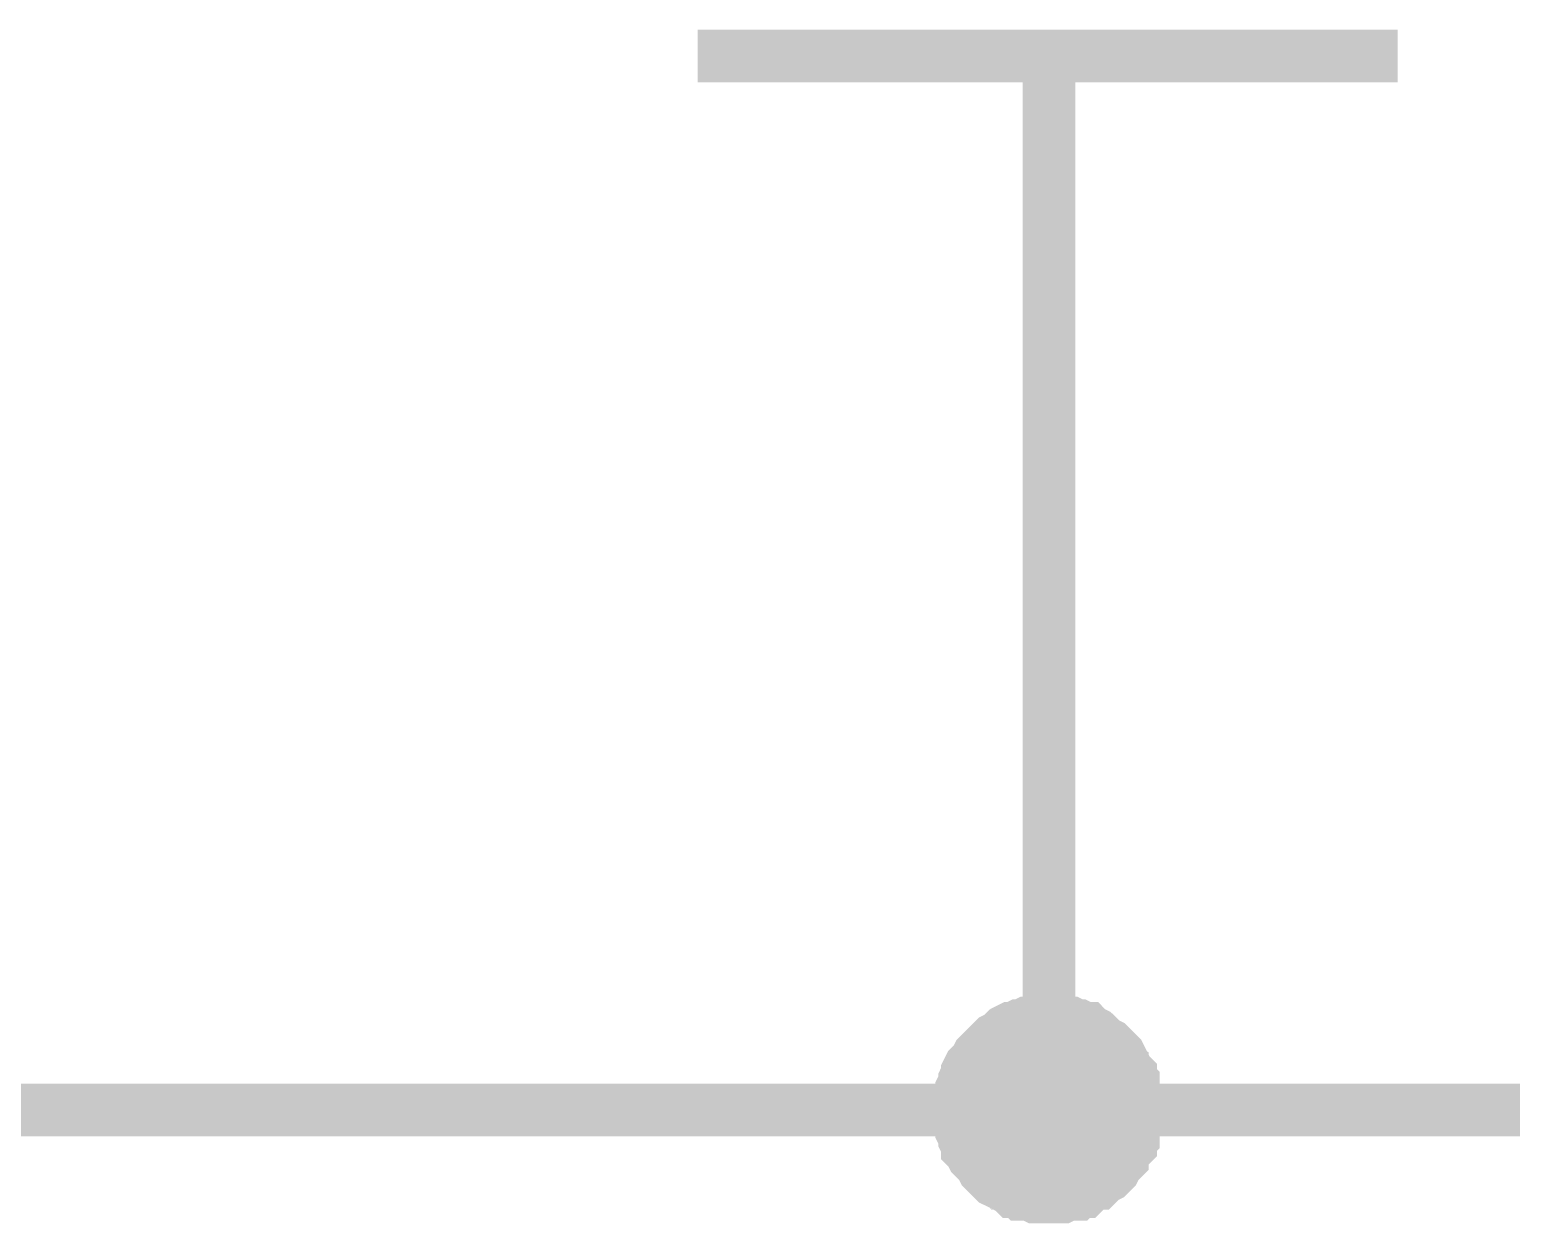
# Model space of a CAD drawing. Header units: millimetres. Extents: x 0 to 841, y 0 to 594.
# Drawn here: x 139.3 to 147.75, y 491.84 to 498.65 of the extents above; entities that cross this region are included whole.
import ezdxf

# ---------------------------------------------------------------- set-up
doc = ezdxf.new("R2010")
doc.units = ezdxf.units.MM
doc.layers.add('Sheet', color=255, linetype='Continuous')

msp = doc.modelspace()

# ---------------------------------------------------------------- linework, layer by layer
at = {"layer": 'Sheet', "const_width": 0.2997}
for points in [[(143.1066, 498.5002), (147.0974, 498.5002)], [(145.1098, 498.5002), (145.1098, 495.9993)], [(145.1098, 492.4888), (145.1098, 495.9993)], [(197.5791, 494.9896), (170.0944, 494.9896), (170.0944, 492.4888), (145.1098, 492.4888), (131.6004, 492.4888)], [(144.5973, 492.4888), (144.5973, 492.5198), (144.5973, 492.5354), (144.5973, 492.5664), (144.6129, 492.5975), (144.6129, 492.613), (144.6284, 492.6441), (144.6284, 492.6596), (144.6439, 492.6907), (144.6439, 492.7062), (144.6595, 492.7373), (144.675, 492.7528), (144.6905, 492.7684), (144.706, 492.7994), (144.7216, 492.815), (144.7371, 492.8305), (144.7526, 492.846), (144.7681, 492.8616), (144.7837, 492.8771), (144.7992, 492.8926), (144.8303, 492.9082), (144.8458, 492.9237), (144.8613, 492.9392), (144.8924, 492.9548), (144.9079, 492.9548), (144.939, 492.9703), (144.9545, 492.9703), (144.9855, 492.9858), (145.0011, 492.9858), (145.0321, 493.0014), (145.0632, 493.0014), (145.0787, 493.0014), (145.1098, 493.0014)], [(144.5973, 492.4888), (144.5973, 492.5198), (144.5973, 492.5354), (144.5973, 492.5664), (144.6129, 492.5975), (144.6129, 492.613), (144.6284, 492.6441), (144.6284, 492.6596), (144.6439, 492.6907), (144.6439, 492.7062), (144.6595, 492.7373), (144.675, 492.7528), (144.6905, 492.7684), (144.706, 492.7994), (144.7216, 492.815), (144.7371, 492.8305), (144.7526, 492.846), (144.7681, 492.8616), (144.7837, 492.8771), (144.7992, 492.8926), (144.8303, 492.9082), (144.8458, 492.9237), (144.8613, 492.9392), (144.8924, 492.9548), (144.9079, 492.9548), (144.939, 492.9703), (144.9545, 492.9703), (144.9855, 492.9858), (145.0011, 492.9858), (145.0321, 493.0014), (145.0632, 493.0014), (145.0787, 493.0014), (145.1098, 493.0014)], [(144.5973, 492.4888), (144.5973, 492.5198), (144.5973, 492.5354), (144.5973, 492.5664), (144.6129, 492.5975), (144.6129, 492.613), (144.6284, 492.6441), (144.6284, 492.6596), (144.6439, 492.6907), (144.6439, 492.7062), (144.6595, 492.7373), (144.675, 492.7528), (144.6905, 492.7684), (144.706, 492.7994), (144.7216, 492.815), (144.7371, 492.8305), (144.7526, 492.846), (144.7681, 492.8616), (144.7837, 492.8771), (144.7992, 492.8926), (144.8303, 492.9082), (144.8458, 492.9237), (144.8613, 492.9392), (144.8924, 492.9548), (144.9079, 492.9548), (144.939, 492.9703), (144.9545, 492.9703), (144.9855, 492.9858), (145.0011, 492.9858), (145.0321, 493.0014), (145.0632, 493.0014), (145.0787, 493.0014), (145.1098, 493.0014)], [(144.5973, 492.4888), (144.5973, 492.5198), (144.5973, 492.5354), (144.5973, 492.5664), (144.6129, 492.5975), (144.6129, 492.613), (144.6284, 492.6441), (144.6284, 492.6596), (144.6439, 492.6907), (144.6439, 492.7062), (144.6595, 492.7373), (144.675, 492.7528), (144.6905, 492.7684), (144.706, 492.7994), (144.7216, 492.815), (144.7371, 492.8305), (144.7526, 492.846), (144.7681, 492.8616), (144.7837, 492.8771), (144.7992, 492.8926), (144.8303, 492.9082), (144.8458, 492.9237), (144.8613, 492.9392), (144.8924, 492.9548), (144.9079, 492.9548), (144.939, 492.9703), (144.9545, 492.9703), (144.9855, 492.9858), (145.0011, 492.9858), (145.0321, 493.0014), (145.0632, 493.0014), (145.0787, 493.0014), (145.1098, 493.0014)], [(144.5973, 492.4888), (144.5973, 492.5198), (144.5973, 492.5354), (144.5973, 492.5664), (144.6129, 492.5975), (144.6129, 492.613), (144.6284, 492.6441), (144.6284, 492.6596), (144.6439, 492.6907), (144.6439, 492.7062), (144.6595, 492.7373), (144.675, 492.7528), (144.6905, 492.7684), (144.706, 492.7994), (144.7216, 492.815), (144.7371, 492.8305), (144.7526, 492.846), (144.7681, 492.8616), (144.7837, 492.8771), (144.7992, 492.8926), (144.8303, 492.9082), (144.8458, 492.9237), (144.8613, 492.9392), (144.8924, 492.9548), (144.9079, 492.9548), (144.939, 492.9703), (144.9545, 492.9703), (144.9855, 492.9858), (145.0011, 492.9858), (145.0321, 493.0014), (145.0632, 493.0014), (145.0787, 493.0014), (145.1098, 493.0014)], [(144.5973, 492.4888), (144.5973, 492.5198), (144.5973, 492.5354), (144.5973, 492.5664), (144.6129, 492.5975), (144.6129, 492.613), (144.6284, 492.6441), (144.6284, 492.6596), (144.6439, 492.6907), (144.6439, 492.7062), (144.6595, 492.7373), (144.675, 492.7528), (144.6905, 492.7684), (144.706, 492.7994), (144.7216, 492.815), (144.7371, 492.8305), (144.7526, 492.846), (144.7681, 492.8616), (144.7837, 492.8771), (144.7992, 492.8926), (144.8303, 492.9082), (144.8458, 492.9237), (144.8613, 492.9392), (144.8924, 492.9548), (144.9079, 492.9548), (144.939, 492.9703), (144.9545, 492.9703), (144.9855, 492.9858), (145.0011, 492.9858), (145.0321, 493.0014), (145.0632, 493.0014), (145.0787, 493.0014), (145.1098, 493.0014)], [(144.5973, 492.4888), (144.5973, 492.5198), (144.5973, 492.5354), (144.5973, 492.5664), (144.6129, 492.5975), (144.6129, 492.613), (144.6284, 492.6441), (144.6284, 492.6596), (144.6439, 492.6907), (144.6439, 492.7062), (144.6595, 492.7373), (144.675, 492.7528), (144.6905, 492.7684), (144.706, 492.7994), (144.7216, 492.815), (144.7371, 492.8305), (144.7526, 492.846), (144.7681, 492.8616), (144.7837, 492.8771), (144.7992, 492.8926), (144.8303, 492.9082), (144.8458, 492.9237), (144.8613, 492.9392), (144.8924, 492.9548), (144.9079, 492.9548), (144.939, 492.9703), (144.9545, 492.9703), (144.9855, 492.9858), (145.0011, 492.9858), (145.0321, 493.0014), (145.0632, 493.0014), (145.0787, 493.0014), (145.1098, 493.0014)], [(144.5973, 492.4888), (144.5973, 492.5198), (144.5973, 492.5354), (144.5973, 492.5664), (144.6129, 492.5975), (144.6129, 492.613), (144.6284, 492.6441), (144.6284, 492.6596), (144.6439, 492.6907), (144.6439, 492.7062), (144.6595, 492.7373), (144.675, 492.7528), (144.6905, 492.7684), (144.706, 492.7994), (144.7216, 492.815), (144.7371, 492.8305), (144.7526, 492.846), (144.7681, 492.8616), (144.7837, 492.8771), (144.7992, 492.8926), (144.8303, 492.9082), (144.8458, 492.9237), (144.8613, 492.9392), (144.8924, 492.9548), (144.9079, 492.9548), (144.939, 492.9703), (144.9545, 492.9703), (144.9855, 492.9858), (145.0011, 492.9858), (145.0321, 493.0014), (145.0632, 493.0014), (145.0787, 493.0014), (145.1098, 493.0014)], [(145.1098, 493.0014), (145.1098, 493.0014)], [(145.1098, 493.0014), (145.1408, 493.0014), (145.1564, 493.0014), (145.1874, 493.0014), (145.2185, 492.9858), (145.234, 492.9858), (145.265, 492.9703), (145.2806, 492.9703), (145.3116, 492.9548), (145.3272, 492.9548), (145.3427, 492.9392), (145.3737, 492.9237), (145.3893, 492.9082), (145.4048, 492.8926), (145.4203, 492.8771), (145.4514, 492.8616), (145.4669, 492.846), (145.4824, 492.8305), (145.498, 492.815), (145.5135, 492.7994), (145.529, 492.7684), (145.529, 492.7528), (145.5446, 492.7373), (145.5601, 492.7062), (145.5756, 492.6907), (145.5756, 492.6596), (145.5911, 492.6441), (145.5911, 492.613), (145.5911, 492.5975), (145.6067, 492.5664), (145.6067, 492.5354), (145.6067, 492.5198), (145.6067, 492.4888)], [(145.1098, 493.0014), (145.1098, 493.0014)], [(145.1098, 493.0014), (145.1408, 493.0014), (145.1564, 493.0014), (145.1874, 493.0014), (145.2185, 492.9858), (145.234, 492.9858), (145.265, 492.9703), (145.2806, 492.9703), (145.3116, 492.9548), (145.3272, 492.9548), (145.3427, 492.9392), (145.3737, 492.9237), (145.3893, 492.9082), (145.4048, 492.8926), (145.4203, 492.8771), (145.4514, 492.8616), (145.4669, 492.846), (145.4824, 492.8305), (145.498, 492.815), (145.5135, 492.7994), (145.529, 492.7684), (145.529, 492.7528), (145.5446, 492.7373), (145.5601, 492.7062), (145.5756, 492.6907), (145.5756, 492.6596), (145.5911, 492.6441), (145.5911, 492.613), (145.5911, 492.5975), (145.6067, 492.5664), (145.6067, 492.5354), (145.6067, 492.5198), (145.6067, 492.4888)], [(145.1098, 493.0014), (145.1098, 493.0014)], [(145.1098, 493.0014), (145.1408, 493.0014), (145.1564, 493.0014), (145.1874, 493.0014), (145.2185, 492.9858), (145.234, 492.9858), (145.265, 492.9703), (145.2806, 492.9703), (145.3116, 492.9548), (145.3272, 492.9548), (145.3427, 492.9392), (145.3737, 492.9237), (145.3893, 492.9082), (145.4048, 492.8926), (145.4203, 492.8771), (145.4514, 492.8616), (145.4669, 492.846), (145.4824, 492.8305), (145.498, 492.815), (145.5135, 492.7994), (145.529, 492.7684), (145.529, 492.7528), (145.5446, 492.7373), (145.5601, 492.7062), (145.5756, 492.6907), (145.5756, 492.6596), (145.5911, 492.6441), (145.5911, 492.613), (145.5911, 492.5975), (145.6067, 492.5664), (145.6067, 492.5354), (145.6067, 492.5198), (145.6067, 492.4888)], [(145.1098, 493.0014), (145.1098, 493.0014)], [(145.1098, 493.0014), (145.1408, 493.0014), (145.1564, 493.0014), (145.1874, 493.0014), (145.2185, 492.9858), (145.234, 492.9858), (145.265, 492.9703), (145.2806, 492.9703), (145.3116, 492.9548), (145.3272, 492.9548), (145.3427, 492.9392), (145.3737, 492.9237), (145.3893, 492.9082), (145.4048, 492.8926), (145.4203, 492.8771), (145.4514, 492.8616), (145.4669, 492.846), (145.4824, 492.8305), (145.498, 492.815), (145.5135, 492.7994), (145.529, 492.7684), (145.529, 492.7528), (145.5446, 492.7373), (145.5601, 492.7062), (145.5756, 492.6907), (145.5756, 492.6596), (145.5911, 492.6441), (145.5911, 492.613), (145.5911, 492.5975), (145.6067, 492.5664), (145.6067, 492.5354), (145.6067, 492.5198), (145.6067, 492.4888)], [(145.1098, 493.0014), (145.1098, 493.0014)], [(145.1098, 493.0014), (145.1408, 493.0014), (145.1564, 493.0014), (145.1874, 493.0014), (145.2185, 492.9858), (145.234, 492.9858), (145.265, 492.9703), (145.2806, 492.9703), (145.3116, 492.9548), (145.3272, 492.9548), (145.3427, 492.9392), (145.3737, 492.9237), (145.3893, 492.9082), (145.4048, 492.8926), (145.4203, 492.8771), (145.4514, 492.8616), (145.4669, 492.846), (145.4824, 492.8305), (145.498, 492.815), (145.5135, 492.7994), (145.529, 492.7684), (145.529, 492.7528), (145.5446, 492.7373), (145.5601, 492.7062), (145.5756, 492.6907), (145.5756, 492.6596), (145.5911, 492.6441), (145.5911, 492.613), (145.5911, 492.5975), (145.6067, 492.5664), (145.6067, 492.5354), (145.6067, 492.5198), (145.6067, 492.4888)], [(145.1098, 493.0014), (145.1098, 493.0014)], [(145.1098, 493.0014), (145.1408, 493.0014), (145.1564, 493.0014), (145.1874, 493.0014), (145.2185, 492.9858), (145.234, 492.9858), (145.265, 492.9703), (145.2806, 492.9703), (145.3116, 492.9548), (145.3272, 492.9548), (145.3427, 492.9392), (145.3737, 492.9237), (145.3893, 492.9082), (145.4048, 492.8926), (145.4203, 492.8771), (145.4514, 492.8616), (145.4669, 492.846), (145.4824, 492.8305), (145.498, 492.815), (145.5135, 492.7994), (145.529, 492.7684), (145.529, 492.7528), (145.5446, 492.7373), (145.5601, 492.7062), (145.5756, 492.6907), (145.5756, 492.6596), (145.5911, 492.6441), (145.5911, 492.613), (145.5911, 492.5975), (145.6067, 492.5664), (145.6067, 492.5354), (145.6067, 492.5198), (145.6067, 492.4888)], [(145.1098, 493.0014), (145.1098, 493.0014)], [(145.1098, 493.0014), (145.1408, 493.0014), (145.1564, 493.0014), (145.1874, 493.0014), (145.2185, 492.9858), (145.234, 492.9858), (145.265, 492.9703), (145.2806, 492.9703), (145.3116, 492.9548), (145.3272, 492.9548), (145.3427, 492.9392), (145.3737, 492.9237), (145.3893, 492.9082), (145.4048, 492.8926), (145.4203, 492.8771), (145.4514, 492.8616), (145.4669, 492.846), (145.4824, 492.8305), (145.498, 492.815), (145.5135, 492.7994), (145.529, 492.7684), (145.529, 492.7528), (145.5446, 492.7373), (145.5601, 492.7062), (145.5756, 492.6907), (145.5756, 492.6596), (145.5911, 492.6441), (145.5911, 492.613), (145.5911, 492.5975), (145.6067, 492.5664), (145.6067, 492.5354), (145.6067, 492.5198), (145.6067, 492.4888)], [(145.1098, 493.0014), (145.1098, 493.0014)], [(145.1098, 493.0014), (145.1408, 493.0014), (145.1564, 493.0014), (145.1874, 493.0014), (145.2185, 492.9858), (145.234, 492.9858), (145.265, 492.9703), (145.2806, 492.9703), (145.3116, 492.9548), (145.3272, 492.9548), (145.3427, 492.9392), (145.3737, 492.9237), (145.3893, 492.9082), (145.4048, 492.8926), (145.4203, 492.8771), (145.4514, 492.8616), (145.4669, 492.846), (145.4824, 492.8305), (145.498, 492.815), (145.5135, 492.7994), (145.529, 492.7684), (145.529, 492.7528), (145.5446, 492.7373), (145.5601, 492.7062), (145.5756, 492.6907), (145.5756, 492.6596), (145.5911, 492.6441), (145.5911, 492.613), (145.5911, 492.5975), (145.6067, 492.5664), (145.6067, 492.5354), (145.6067, 492.5198), (145.6067, 492.4888)], [(145.1098, 491.9917), (145.0787, 491.9917), (145.0632, 491.9917), (145.0321, 491.9917), (145.0011, 492.0072), (144.9855, 492.0072), (144.9545, 492.0072), (144.939, 492.0228), (144.9079, 492.0228), (144.8924, 492.0383), (144.8613, 492.0538), (144.8458, 492.0694), (144.8303, 492.0694), (144.7992, 492.0849), (144.7837, 492.1004), (144.7681, 492.116), (144.7526, 492.1315), (144.7371, 492.147), (144.7216, 492.1781), (144.706, 492.1936), (144.6905, 492.2092), (144.675, 492.2247), (144.6595, 492.2558), (144.6439, 492.2713), (144.6439, 492.2868), (144.6284, 492.3179), (144.6284, 492.3334), (144.6129, 492.3645), (144.6129, 492.38), (144.5973, 492.4111), (144.5973, 492.4422), (144.5973, 492.4577), (144.5973, 492.4888)], [(144.5973, 492.4888), (144.5973, 492.4888)], [(145.1098, 491.9917), (145.0787, 491.9917), (145.0632, 491.9917), (145.0321, 491.9917), (145.0011, 492.0072), (144.9855, 492.0072), (144.9545, 492.0072), (144.939, 492.0228), (144.9079, 492.0228), (144.8924, 492.0383), (144.8613, 492.0538), (144.8458, 492.0694), (144.8303, 492.0694), (144.7992, 492.0849), (144.7837, 492.1004), (144.7681, 492.116), (144.7526, 492.1315), (144.7371, 492.147), (144.7216, 492.1781), (144.706, 492.1936), (144.6905, 492.2092), (144.675, 492.2247), (144.6595, 492.2558), (144.6439, 492.2713), (144.6439, 492.2868), (144.6284, 492.3179), (144.6284, 492.3334), (144.6129, 492.3645), (144.6129, 492.38), (144.5973, 492.4111), (144.5973, 492.4422), (144.5973, 492.4577), (144.5973, 492.4888)], [(144.5973, 492.4888), (144.5973, 492.4888)], [(145.1098, 491.9917), (145.0787, 491.9917), (145.0632, 491.9917), (145.0321, 491.9917), (145.0011, 492.0072), (144.9855, 492.0072), (144.9545, 492.0072), (144.939, 492.0228), (144.9079, 492.0228), (144.8924, 492.0383), (144.8613, 492.0538), (144.8458, 492.0694), (144.8303, 492.0694), (144.7992, 492.0849), (144.7837, 492.1004), (144.7681, 492.116), (144.7526, 492.1315), (144.7371, 492.147), (144.7216, 492.1781), (144.706, 492.1936), (144.6905, 492.2092), (144.675, 492.2247), (144.6595, 492.2558), (144.6439, 492.2713), (144.6439, 492.2868), (144.6284, 492.3179), (144.6284, 492.3334), (144.6129, 492.3645), (144.6129, 492.38), (144.5973, 492.4111), (144.5973, 492.4422), (144.5973, 492.4577), (144.5973, 492.4888)], [(144.5973, 492.4888), (144.5973, 492.4888)], [(145.1098, 491.9917), (145.0787, 491.9917), (145.0632, 491.9917), (145.0321, 491.9917), (145.0011, 492.0072), (144.9855, 492.0072), (144.9545, 492.0072), (144.939, 492.0228), (144.9079, 492.0228), (144.8924, 492.0383), (144.8613, 492.0538), (144.8458, 492.0694), (144.8303, 492.0694), (144.7992, 492.0849), (144.7837, 492.1004), (144.7681, 492.116), (144.7526, 492.1315), (144.7371, 492.147), (144.7216, 492.1781), (144.706, 492.1936), (144.6905, 492.2092), (144.675, 492.2247), (144.6595, 492.2558), (144.6439, 492.2713), (144.6439, 492.2868), (144.6284, 492.3179), (144.6284, 492.3334), (144.6129, 492.3645), (144.6129, 492.38), (144.5973, 492.4111), (144.5973, 492.4422), (144.5973, 492.4577), (144.5973, 492.4888)], [(144.5973, 492.4888), (144.5973, 492.4888)], [(145.1098, 491.9917), (145.0787, 491.9917), (145.0632, 491.9917), (145.0321, 491.9917), (145.0011, 492.0072), (144.9855, 492.0072), (144.9545, 492.0072), (144.939, 492.0228), (144.9079, 492.0228), (144.8924, 492.0383), (144.8613, 492.0538), (144.8458, 492.0694), (144.8303, 492.0694), (144.7992, 492.0849), (144.7837, 492.1004), (144.7681, 492.116), (144.7526, 492.1315), (144.7371, 492.147), (144.7216, 492.1781), (144.706, 492.1936), (144.6905, 492.2092), (144.675, 492.2247), (144.6595, 492.2558), (144.6439, 492.2713), (144.6439, 492.2868), (144.6284, 492.3179), (144.6284, 492.3334), (144.6129, 492.3645), (144.6129, 492.38), (144.5973, 492.4111), (144.5973, 492.4422), (144.5973, 492.4577), (144.5973, 492.4888)], [(144.5973, 492.4888), (144.5973, 492.4888)], [(145.1098, 491.9917), (145.0787, 491.9917), (145.0632, 491.9917), (145.0321, 491.9917), (145.0011, 492.0072), (144.9855, 492.0072), (144.9545, 492.0072), (144.939, 492.0228), (144.9079, 492.0228), (144.8924, 492.0383), (144.8613, 492.0538), (144.8458, 492.0694), (144.8303, 492.0694), (144.7992, 492.0849), (144.7837, 492.1004), (144.7681, 492.116), (144.7526, 492.1315), (144.7371, 492.147), (144.7216, 492.1781), (144.706, 492.1936), (144.6905, 492.2092), (144.675, 492.2247), (144.6595, 492.2558), (144.6439, 492.2713), (144.6439, 492.2868), (144.6284, 492.3179), (144.6284, 492.3334), (144.6129, 492.3645), (144.6129, 492.38), (144.5973, 492.4111), (144.5973, 492.4422), (144.5973, 492.4577), (144.5973, 492.4888)], [(144.5973, 492.4888), (144.5973, 492.4888)], [(145.1098, 491.9917), (145.0787, 491.9917), (145.0632, 491.9917), (145.0321, 491.9917), (145.0011, 492.0072), (144.9855, 492.0072), (144.9545, 492.0072), (144.939, 492.0228), (144.9079, 492.0228), (144.8924, 492.0383), (144.8613, 492.0538), (144.8458, 492.0694), (144.8303, 492.0694), (144.7992, 492.0849), (144.7837, 492.1004), (144.7681, 492.116), (144.7526, 492.1315), (144.7371, 492.147), (144.7216, 492.1781), (144.706, 492.1936), (144.6905, 492.2092), (144.675, 492.2247), (144.6595, 492.2558), (144.6439, 492.2713), (144.6439, 492.2868), (144.6284, 492.3179), (144.6284, 492.3334), (144.6129, 492.3645), (144.6129, 492.38), (144.5973, 492.4111), (144.5973, 492.4422), (144.5973, 492.4577), (144.5973, 492.4888)], [(144.5973, 492.4888), (144.5973, 492.4888)], [(145.1098, 491.9917), (145.0787, 491.9917), (145.0632, 491.9917), (145.0321, 491.9917), (145.0011, 492.0072), (144.9855, 492.0072), (144.9545, 492.0072), (144.939, 492.0228), (144.9079, 492.0228), (144.8924, 492.0383), (144.8613, 492.0538), (144.8458, 492.0694), (144.8303, 492.0694), (144.7992, 492.0849), (144.7837, 492.1004), (144.7681, 492.116), (144.7526, 492.1315), (144.7371, 492.147), (144.7216, 492.1781), (144.706, 492.1936), (144.6905, 492.2092), (144.675, 492.2247), (144.6595, 492.2558), (144.6439, 492.2713), (144.6439, 492.2868), (144.6284, 492.3179), (144.6284, 492.3334), (144.6129, 492.3645), (144.6129, 492.38), (144.5973, 492.4111), (144.5973, 492.4422), (144.5973, 492.4577), (144.5973, 492.4888)], [(144.5973, 492.4888), (144.5973, 492.4888)], [(145.6067, 492.4888), (145.6067, 492.4577), (145.6067, 492.4422), (145.6067, 492.4111), (145.5911, 492.38), (145.5911, 492.3645), (145.5911, 492.3334), (145.5756, 492.3179), (145.5756, 492.2868), (145.5601, 492.2713), (145.5446, 492.2558), (145.529, 492.2247), (145.529, 492.2092), (145.5135, 492.1936), (145.498, 492.1781), (145.4824, 492.147), (145.4669, 492.1315), (145.4514, 492.116), (145.4203, 492.1004), (145.4048, 492.0849), (145.3893, 492.0694), (145.3737, 492.0694), (145.3427, 492.0538), (145.3272, 492.0383), (145.3116, 492.0228), (145.2806, 492.0228), (145.265, 492.0072), (145.234, 492.0072), (145.2185, 492.0072), (145.1874, 491.9917), (145.1564, 491.9917), (145.1408, 491.9917), (145.1098, 491.9917)], [(145.6067, 492.4888), (145.6067, 492.4577), (145.6067, 492.4422), (145.6067, 492.4111), (145.5911, 492.38), (145.5911, 492.3645), (145.5911, 492.3334), (145.5756, 492.3179), (145.5756, 492.2868), (145.5601, 492.2713), (145.5446, 492.2558), (145.529, 492.2247), (145.529, 492.2092), (145.5135, 492.1936), (145.498, 492.1781), (145.4824, 492.147), (145.4669, 492.1315), (145.4514, 492.116), (145.4203, 492.1004), (145.4048, 492.0849), (145.3893, 492.0694), (145.3737, 492.0694), (145.3427, 492.0538), (145.3272, 492.0383), (145.3116, 492.0228), (145.2806, 492.0228), (145.265, 492.0072), (145.234, 492.0072), (145.2185, 492.0072), (145.1874, 491.9917), (145.1564, 491.9917), (145.1408, 491.9917), (145.1098, 491.9917)], [(145.6067, 492.4888), (145.6067, 492.4577), (145.6067, 492.4422), (145.6067, 492.4111), (145.5911, 492.38), (145.5911, 492.3645), (145.5911, 492.3334), (145.5756, 492.3179), (145.5756, 492.2868), (145.5601, 492.2713), (145.5446, 492.2558), (145.529, 492.2247), (145.529, 492.2092), (145.5135, 492.1936), (145.498, 492.1781), (145.4824, 492.147), (145.4669, 492.1315), (145.4514, 492.116), (145.4203, 492.1004), (145.4048, 492.0849), (145.3893, 492.0694), (145.3737, 492.0694), (145.3427, 492.0538), (145.3272, 492.0383), (145.3116, 492.0228), (145.2806, 492.0228), (145.265, 492.0072), (145.234, 492.0072), (145.2185, 492.0072), (145.1874, 491.9917), (145.1564, 491.9917), (145.1408, 491.9917), (145.1098, 491.9917)], [(145.6067, 492.4888), (145.6067, 492.4577), (145.6067, 492.4422), (145.6067, 492.4111), (145.5911, 492.38), (145.5911, 492.3645), (145.5911, 492.3334), (145.5756, 492.3179), (145.5756, 492.2868), (145.5601, 492.2713), (145.5446, 492.2558), (145.529, 492.2247), (145.529, 492.2092), (145.5135, 492.1936), (145.498, 492.1781), (145.4824, 492.147), (145.4669, 492.1315), (145.4514, 492.116), (145.4203, 492.1004), (145.4048, 492.0849), (145.3893, 492.0694), (145.3737, 492.0694), (145.3427, 492.0538), (145.3272, 492.0383), (145.3116, 492.0228), (145.2806, 492.0228), (145.265, 492.0072), (145.234, 492.0072), (145.2185, 492.0072), (145.1874, 491.9917), (145.1564, 491.9917), (145.1408, 491.9917), (145.1098, 491.9917)], [(145.6067, 492.4888), (145.6067, 492.4577), (145.6067, 492.4422), (145.6067, 492.4111), (145.5911, 492.38), (145.5911, 492.3645), (145.5911, 492.3334), (145.5756, 492.3179), (145.5756, 492.2868), (145.5601, 492.2713), (145.5446, 492.2558), (145.529, 492.2247), (145.529, 492.2092), (145.5135, 492.1936), (145.498, 492.1781), (145.4824, 492.147), (145.4669, 492.1315), (145.4514, 492.116), (145.4203, 492.1004), (145.4048, 492.0849), (145.3893, 492.0694), (145.3737, 492.0694), (145.3427, 492.0538), (145.3272, 492.0383), (145.3116, 492.0228), (145.2806, 492.0228), (145.265, 492.0072), (145.234, 492.0072), (145.2185, 492.0072), (145.1874, 491.9917), (145.1564, 491.9917), (145.1408, 491.9917), (145.1098, 491.9917)], [(145.6067, 492.4888), (145.6067, 492.4577), (145.6067, 492.4422), (145.6067, 492.4111), (145.5911, 492.38), (145.5911, 492.3645), (145.5911, 492.3334), (145.5756, 492.3179), (145.5756, 492.2868), (145.5601, 492.2713), (145.5446, 492.2558), (145.529, 492.2247), (145.529, 492.2092), (145.5135, 492.1936), (145.498, 492.1781), (145.4824, 492.147), (145.4669, 492.1315), (145.4514, 492.116), (145.4203, 492.1004), (145.4048, 492.0849), (145.3893, 492.0694), (145.3737, 492.0694), (145.3427, 492.0538), (145.3272, 492.0383), (145.3116, 492.0228), (145.2806, 492.0228), (145.265, 492.0072), (145.234, 492.0072), (145.2185, 492.0072), (145.1874, 491.9917), (145.1564, 491.9917), (145.1408, 491.9917), (145.1098, 491.9917)], [(145.6067, 492.4888), (145.6067, 492.4577), (145.6067, 492.4422), (145.6067, 492.4111), (145.5911, 492.38), (145.5911, 492.3645), (145.5911, 492.3334), (145.5756, 492.3179), (145.5756, 492.2868), (145.5601, 492.2713), (145.5446, 492.2558), (145.529, 492.2247), (145.529, 492.2092), (145.5135, 492.1936), (145.498, 492.1781), (145.4824, 492.147), (145.4669, 492.1315), (145.4514, 492.116), (145.4203, 492.1004), (145.4048, 492.0849), (145.3893, 492.0694), (145.3737, 492.0694), (145.3427, 492.0538), (145.3272, 492.0383), (145.3116, 492.0228), (145.2806, 492.0228), (145.265, 492.0072), (145.234, 492.0072), (145.2185, 492.0072), (145.1874, 491.9917), (145.1564, 491.9917), (145.1408, 491.9917), (145.1098, 491.9917)], [(145.6067, 492.4888), (145.6067, 492.4577), (145.6067, 492.4422), (145.6067, 492.4111), (145.5911, 492.38), (145.5911, 492.3645), (145.5911, 492.3334), (145.5756, 492.3179), (145.5756, 492.2868), (145.5601, 492.2713), (145.5446, 492.2558), (145.529, 492.2247), (145.529, 492.2092), (145.5135, 492.1936), (145.498, 492.1781), (145.4824, 492.147), (145.4669, 492.1315), (145.4514, 492.116), (145.4203, 492.1004), (145.4048, 492.0849), (145.3893, 492.0694), (145.3737, 492.0694), (145.3427, 492.0538), (145.3272, 492.0383), (145.3116, 492.0228), (145.2806, 492.0228), (145.265, 492.0072), (145.234, 492.0072), (145.2185, 492.0072), (145.1874, 491.9917), (145.1564, 491.9917), (145.1408, 491.9917), (145.1098, 491.9917)], [(145.6067, 492.4888), (145.6067, 492.4888), (145.6067, 492.4888), (145.6067, 492.4888), (145.6067, 492.4888), (145.6067, 492.4888), (145.6067, 492.4888), (145.6067, 492.4888), (145.6067, 492.4888), (145.6067, 492.4888), (145.6067, 492.4888), (145.6067, 492.4888), (145.6067, 492.4888), (145.6067, 492.4888), (145.6067, 492.4888), (145.6067, 492.4888), (145.6067, 492.4888), (145.6067, 492.4888), (145.6067, 492.4888), (145.6067, 492.4888), (145.6067, 492.4888), (145.6067, 492.4888), (145.6067, 492.4888), (145.6067, 492.4888), (145.6067, 492.4888), (145.6067, 492.4888), (145.6067, 492.4888), (145.6067, 492.4888), (145.6067, 492.4888), (145.6067, 492.4888), (145.6067, 492.4888), (145.6067, 492.4888), (145.6067, 492.4888)], [(145.6067, 492.4888), (145.6067, 492.4888)], [(145.6067, 492.4888), (145.6067, 492.4888), (145.6067, 492.4888), (145.6067, 492.4888), (145.6067, 492.4888), (145.6067, 492.4888), (145.6067, 492.4888), (145.6067, 492.4888), (145.6067, 492.4888), (145.6067, 492.4888), (145.6067, 492.4888), (145.6067, 492.4888), (145.6067, 492.4888), (145.6067, 492.4888), (145.6067, 492.4888), (145.6067, 492.4888), (145.6067, 492.4888), (145.6067, 492.4888), (145.6067, 492.4888), (145.6067, 492.4888), (145.6067, 492.4888), (145.6067, 492.4888), (145.6067, 492.4888), (145.6067, 492.4888), (145.6067, 492.4888), (145.6067, 492.4888), (145.6067, 492.4888), (145.6067, 492.4888), (145.6067, 492.4888), (145.6067, 492.4888), (145.6067, 492.4888), (145.6067, 492.4888), (145.6067, 492.4888)], [(145.6067, 492.4888), (145.6067, 492.4888)], [(145.6067, 492.4888), (145.6067, 492.4888), (145.6067, 492.4888), (145.6067, 492.4888), (145.6067, 492.4888), (145.6067, 492.4888), (145.6067, 492.4888), (145.6067, 492.4888), (145.6067, 492.4888), (145.6067, 492.4888), (145.6067, 492.4888), (145.6067, 492.4888), (145.6067, 492.4888), (145.6067, 492.4888), (145.6067, 492.4888), (145.6067, 492.4888), (145.6067, 492.4888), (145.6067, 492.4888), (145.6067, 492.4888), (145.6067, 492.4888), (145.6067, 492.4888), (145.6067, 492.4888), (145.6067, 492.4888), (145.6067, 492.4888), (145.6067, 492.4888), (145.6067, 492.4888), (145.6067, 492.4888), (145.6067, 492.4888), (145.6067, 492.4888), (145.6067, 492.4888), (145.6067, 492.4888), (145.6067, 492.4888), (145.6067, 492.4888)], [(145.6067, 492.4888), (145.6067, 492.4888)], [(145.6067, 492.4888), (145.6067, 492.4888), (145.6067, 492.4888), (145.6067, 492.4888), (145.6067, 492.4888), (145.6067, 492.4888), (145.6067, 492.4888), (145.6067, 492.4888), (145.6067, 492.4888), (145.6067, 492.4888), (145.6067, 492.4888), (145.6067, 492.4888), (145.6067, 492.4888), (145.6067, 492.4888), (145.6067, 492.4888), (145.6067, 492.4888), (145.6067, 492.4888), (145.6067, 492.4888), (145.6067, 492.4888), (145.6067, 492.4888), (145.6067, 492.4888), (145.6067, 492.4888), (145.6067, 492.4888), (145.6067, 492.4888), (145.6067, 492.4888), (145.6067, 492.4888), (145.6067, 492.4888), (145.6067, 492.4888), (145.6067, 492.4888), (145.6067, 492.4888), (145.6067, 492.4888), (145.6067, 492.4888), (145.6067, 492.4888)], [(145.6067, 492.4888), (145.6067, 492.4888)], [(145.6067, 492.4888), (145.6067, 492.4888), (145.6067, 492.4888), (145.6067, 492.4888), (145.6067, 492.4888), (145.6067, 492.4888), (145.6067, 492.4888), (145.6067, 492.4888), (145.6067, 492.4888), (145.6067, 492.4888), (145.6067, 492.4888), (145.6067, 492.4888), (145.6067, 492.4888), (145.6067, 492.4888), (145.6067, 492.4888), (145.6067, 492.4888), (145.6067, 492.4888), (145.6067, 492.4888), (145.6067, 492.4888), (145.6067, 492.4888), (145.6067, 492.4888), (145.6067, 492.4888), (145.6067, 492.4888), (145.6067, 492.4888), (145.6067, 492.4888), (145.6067, 492.4888), (145.6067, 492.4888), (145.6067, 492.4888), (145.6067, 492.4888), (145.6067, 492.4888), (145.6067, 492.4888), (145.6067, 492.4888), (145.6067, 492.4888)], [(145.6067, 492.4888), (145.6067, 492.4888)], [(145.6067, 492.4888), (145.6067, 492.4888), (145.6067, 492.4888), (145.6067, 492.4888), (145.6067, 492.4888), (145.6067, 492.4888), (145.6067, 492.4888), (145.6067, 492.4888), (145.6067, 492.4888), (145.6067, 492.4888), (145.6067, 492.4888), (145.6067, 492.4888), (145.6067, 492.4888), (145.6067, 492.4888), (145.6067, 492.4888), (145.6067, 492.4888), (145.6067, 492.4888), (145.6067, 492.4888), (145.6067, 492.4888), (145.6067, 492.4888), (145.6067, 492.4888), (145.6067, 492.4888), (145.6067, 492.4888), (145.6067, 492.4888), (145.6067, 492.4888), (145.6067, 492.4888), (145.6067, 492.4888), (145.6067, 492.4888), (145.6067, 492.4888), (145.6067, 492.4888), (145.6067, 492.4888), (145.6067, 492.4888), (145.6067, 492.4888)], [(145.6067, 492.4888), (145.6067, 492.4888)], [(145.6067, 492.4888), (145.6067, 492.4888), (145.6067, 492.4888), (145.6067, 492.4888), (145.6067, 492.4888), (145.6067, 492.4888), (145.6067, 492.4888), (145.6067, 492.4888), (145.6067, 492.4888), (145.6067, 492.4888), (145.6067, 492.4888), (145.6067, 492.4888), (145.6067, 492.4888), (145.6067, 492.4888), (145.6067, 492.4888), (145.6067, 492.4888), (145.6067, 492.4888), (145.6067, 492.4888), (145.6067, 492.4888), (145.6067, 492.4888), (145.6067, 492.4888), (145.6067, 492.4888), (145.6067, 492.4888), (145.6067, 492.4888), (145.6067, 492.4888), (145.6067, 492.4888), (145.6067, 492.4888), (145.6067, 492.4888), (145.6067, 492.4888), (145.6067, 492.4888), (145.6067, 492.4888), (145.6067, 492.4888), (145.6067, 492.4888)], [(145.6067, 492.4888), (145.6067, 492.4888)], [(145.6067, 492.4888), (145.6067, 492.4888), (145.6067, 492.4888), (145.6067, 492.4888), (145.6067, 492.4888), (145.6067, 492.4888), (145.6067, 492.4888), (145.6067, 492.4888), (145.6067, 492.4888), (145.6067, 492.4888), (145.6067, 492.4888), (145.6067, 492.4888), (145.6067, 492.4888), (145.6067, 492.4888), (145.6067, 492.4888), (145.6067, 492.4888), (145.6067, 492.4888), (145.6067, 492.4888), (145.6067, 492.4888), (145.6067, 492.4888), (145.6067, 492.4888), (145.6067, 492.4888), (145.6067, 492.4888), (145.6067, 492.4888), (145.6067, 492.4888), (145.6067, 492.4888), (145.6067, 492.4888), (145.6067, 492.4888), (145.6067, 492.4888), (145.6067, 492.4888), (145.6067, 492.4888), (145.6067, 492.4888), (145.6067, 492.4888)], [(145.6067, 492.4888), (145.6067, 492.4888)]]:
    msp.add_lwpolyline(points, dxfattribs=at)
at = {"layer": 'Sheet', "const_width": 0.508}
msp.add_lwpolyline([(144.746, 492.5, 1), (145.254, 492.5, 1)], format="xyb", close=True, dxfattribs=at)

doc.saveas('drawing.dxf')
